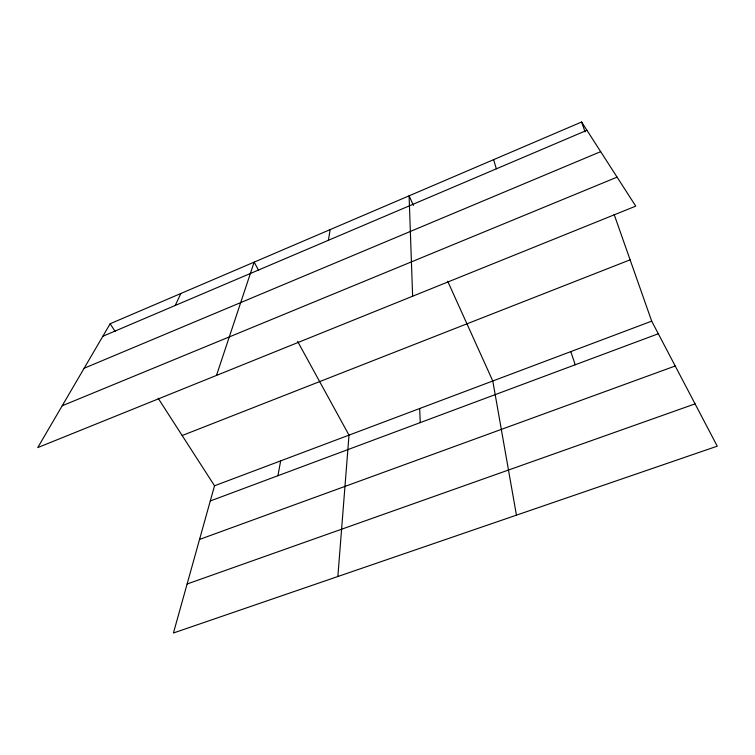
<?xml version="1.0" encoding="UTF-8"?>
<svg xmlns="http://www.w3.org/2000/svg" width="755" height="755" viewBox="0 0 755 755"><rect width="100%" height="100%" fill="white"/><g stroke="black" fill="none" stroke-linecap="round" stroke-linejoin="round"><path stroke-width="1.13" d="M337.863 576.509L349.008 435.135L297.63 341.43M328.378 240.298L330.171 229.595M277.925 475.725L280.662 460.871M158.125 398.215L214.524 485.776L173.442 632.992L717.25 446.177L651.697 321.149L614.136 214.429M216.487 375.424L254.142 262.136L258.663 270.375M175.236 305.464L180.851 293.497M110.164 323.744L37.75 447.592L635.738 206.134L581.605 122.008L110.164 323.744L115.204 331.577M102.84 336.268L586.928 130.285M84.135 368.251L600.678 151.642M62.203 405.765L617.08 177.142M182.163 435.531L630.114 259.833M214.524 485.776L651.697 321.149M210.286 500.961L658.313 333.757M199.556 539.429L675.215 365.996M187.117 583.992L695.072 403.878M413.438 205.445L409.097 195.828L412.626 296.224M447.696 281.238L492.788 380.992L516.439 515.155M581.605 122.008L585.078 131.889M570.799 351.613L575.235 364.769M493.619 159.654L496.356 168.818M419.676 408.521L420.252 422.602"/></g></svg>
